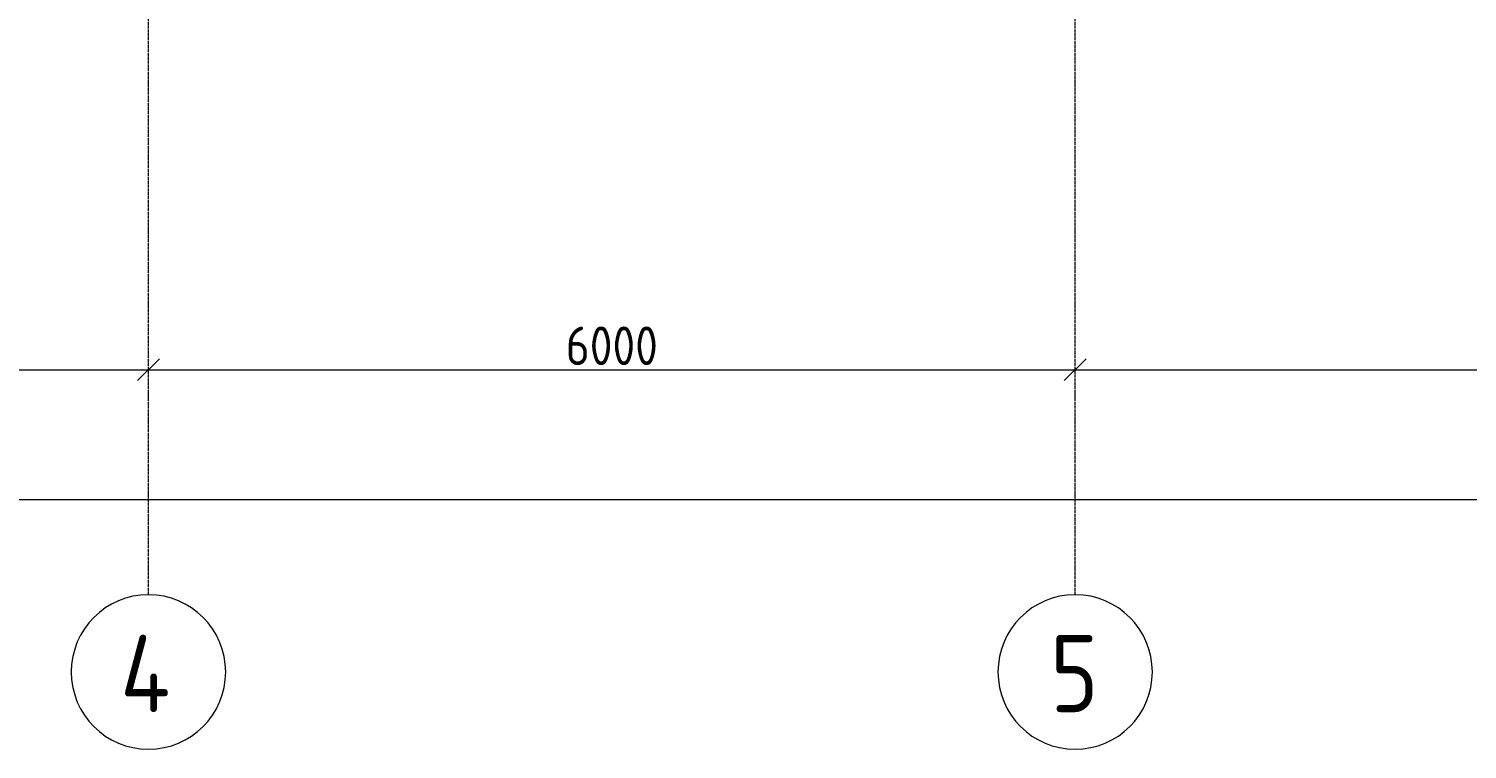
# Model space of a CAD drawing. Header units: millimetres. Extents: x -56773 to 221258, y -262288 to 26541.
# Drawn here: x -3975 to 5338, y -11974 to -7310 of the extents above; entities that cross this region are included whole.
import ezdxf

# ---------------------------------------------------------------- set-up
doc = ezdxf.new("R2010")
doc.units = ezdxf.units.MM
doc.linetypes.add('ADSK_Линия сетки', pattern=[25, 20, -2.5, 0, -2.5])
doc.layers.add('Оси', color=7, linetype='Continuous', lineweight=9)
doc.layers.add('Размеры', color=7, linetype='Continuous', lineweight=9)
doc.styles.add('GOST Common', font='', dxfattribs={"width": 0.9, "height": 500})
doc.styles.add('GOST Common_2', font='', dxfattribs={"width": 0.9, "height": 250})
doc.styles.get('GOST Common').set_extended_font_data('GOST Common')
doc.styles.get('GOST Common_2').set_extended_font_data('GOST Common')
doc.dimstyles.new('ADSK_Основной_2_5_мм', dxfattribs={"dimscale": 304.8, "dimtxt": 251.428749, "dimasz": 0.463911, "dimexe": 0.492126, "dimexo": 0.984252, "dimgap": 0.098425, "dimtad": 1, "dimrnd": 0.01, "dimdsep": 46, "dimtxsty": 'GOST Common_2', "dimblk1": 'OBLIQUE', "dimblk2": 'OBLIQUE', "dimsah": 1, "dimcen": 0.09, "dimdle": 0.492126, "dimazin": 2, "dimtfac": 1, "dimtdec": 4, "dimtix": 1, "dimtmove": 0, "dimatfit": 3, "dimfxl": 1, "dimtvp": 1, "dimtolj": 1, "dimtzin": 0, "dimlwd": 20, "dimlwe": 20, "dimarcsym": 2})

# ---------------------------------------------------------------- blocks, each defined once
blk = doc.blocks.new('Ось сетки - Круг_Ø10 мм-8259-Кладочный план подвала')
at = {"layer": 'Оси', "lineweight": 20}
for start, end in [(360, 180), (180, 360)]:
    blk.add_arc((0, 0), 5, start, end, dxfattribs=at)
blk = doc.blocks.new('_Oblique')
at = {"color": 0, "linetype": 'ByBlock', "lineweight": -2}
blk.add_line((-0.5, -0.5), (0.5, 0.5), dxfattribs=at)
blk = doc.blocks.new('DIMBLOCK3-Кладочный план подвала')
at = {"layer": 'Defpoints', "color": 0, "lineweight": 25, "transparency": 16777216}
for p in [(-9200, -9417.3), (-3200, -9417.3), (-3200, -9517.3)]:
    blk.add_point(p, dxfattribs=at)
at = {"layer": 'Размеры', "color": 0, "lineweight": 20, "transparency": 16777216}
for p, q in [((-9350, -9517.3), (-3050, -9517.3)), ((-9200, -9717.3), (-9200, -9667.3)), ((-3200, -9717.3), (-3200, -9667.3))]:
    blk.add_line(p, q, dxfattribs=at)
at = {"layer": 'Размеры', "color": 0, "lineweight": 20, "transparency": 16777216, "xscale": 141.4, "yscale": 141.4, "zscale": 141.4, "rotation": 180}
blk.add_blockref('_Oblique', (-9200, -9517.3), dxfattribs=at)
at = {"layer": 'Размеры', "color": 0, "lineweight": 20, "transparency": 16777216, "xscale": 141.4, "yscale": 141.4, "zscale": 141.4}
blk.add_blockref('_Oblique', (-3200, -9517.3), dxfattribs=at)
at = {"layer": 'Размеры', "color": 0, "lineweight": 9, "transparency": 16777216, "insert": (-6200, -9362.3), "char_height": 250, "width": 756.843, "attachment_point": 5, "style": 'GOST Common_2'}
blk.add_mtext('\\A1;6000', dxfattribs=at)
blk = doc.blocks.new('DIMBLOCK4-Кладочный план подвала')
at = {"layer": 'Defpoints', "color": 0, "lineweight": 25, "transparency": 16777216}
for p in [(-3200, -9417.3), (2800, -9417.3), (2800, -9517.3)]:
    blk.add_point(p, dxfattribs=at)
at = {"layer": 'Размеры', "color": 0, "lineweight": 20, "transparency": 16777216}
for p, q in [((-3350, -9517.3), (2950, -9517.3)), ((-3200, -9717.3), (-3200, -9667.3)), ((2800, -9717.3), (2800, -9667.3))]:
    blk.add_line(p, q, dxfattribs=at)
at = {"layer": 'Размеры', "color": 0, "lineweight": 20, "transparency": 16777216, "xscale": 141.4, "yscale": 141.4, "zscale": 141.4, "rotation": 180}
blk.add_blockref('_Oblique', (-3200, -9517.3), dxfattribs=at)
at = {"layer": 'Размеры', "color": 0, "lineweight": 20, "transparency": 16777216, "xscale": 141.4, "yscale": 141.4, "zscale": 141.4}
blk.add_blockref('_Oblique', (2800, -9517.3), dxfattribs=at)
at = {"layer": 'Размеры', "color": 0, "lineweight": 9, "transparency": 16777216, "insert": (-200, -9362.3), "char_height": 250, "width": 756.843, "attachment_point": 5, "style": 'GOST Common_2'}
blk.add_mtext('\\A1;6000', dxfattribs=at)
blk = doc.blocks.new('DIMBLOCK5-Кладочный план подвала')
at = {"layer": 'Defpoints', "color": 0, "lineweight": 25, "transparency": 16777216}
for p in [(2800, -9417.3), (8800, -9417.3), (8800, -9517.3)]:
    blk.add_point(p, dxfattribs=at)
at = {"layer": 'Размеры', "color": 0, "lineweight": 20, "transparency": 16777216}
for p, q in [((2650, -9517.3), (8950, -9517.3)), ((2800, -9717.3), (2800, -9667.3)), ((8800, -9717.3), (8800, -9667.3))]:
    blk.add_line(p, q, dxfattribs=at)
at = {"layer": 'Размеры', "color": 0, "lineweight": 20, "transparency": 16777216, "xscale": 141.4, "yscale": 141.4, "zscale": 141.4, "rotation": 180}
blk.add_blockref('_Oblique', (2800, -9517.3), dxfattribs=at)
at = {"layer": 'Размеры', "color": 0, "lineweight": 20, "transparency": 16777216, "xscale": 141.4, "yscale": 141.4, "zscale": 141.4}
blk.add_blockref('_Oblique', (8800, -9517.3), dxfattribs=at)
at = {"layer": 'Размеры', "color": 0, "lineweight": 9, "transparency": 16777216, "insert": (5800, -9362.3), "char_height": 250, "width": 756.843, "attachment_point": 5, "style": 'GOST Common_2'}
blk.add_mtext('\\A1;6000', dxfattribs=at)
blk = doc.blocks.new('DIMBLOCK25-Кладочный план подвала')
at = {"layer": 'Defpoints', "color": 0, "lineweight": 25, "transparency": 16777216}
for p in [(-19600, -10257.3), (61600, -10257.3), (61600, -10357.3)]:
    blk.add_point(p, dxfattribs=at)
at = {"layer": 'Размеры', "color": 0, "lineweight": 20, "transparency": 16777216}
for p, q in [((-19750, -10357.3), (61750, -10357.3)), ((-19600, -10557.3), (-19600, -10507.3)), ((61600, -10557.3), (61600, -10507.3))]:
    blk.add_line(p, q, dxfattribs=at)
at = {"layer": 'Размеры', "color": 0, "lineweight": 20, "transparency": 16777216, "xscale": 141.4, "yscale": 141.4, "zscale": 141.4, "rotation": 180}
blk.add_blockref('_Oblique', (-19600, -10357.3), dxfattribs=at)
at = {"layer": 'Размеры', "color": 0, "lineweight": 20, "transparency": 16777216, "xscale": 141.4, "yscale": 141.4, "zscale": 141.4}
blk.add_blockref('_Oblique', (61600, -10357.3), dxfattribs=at)
at = {"layer": 'Размеры', "color": 0, "lineweight": 9, "transparency": 16777216, "insert": (21000, -10202.3), "char_height": 250, "width": 889.802, "attachment_point": 5, "style": 'GOST Common_2'}
blk.add_mtext('\\A1;81200', dxfattribs=at)

msp = doc.modelspace()

# ---------------------------------------------------------------- linework, layer by layer
at = {"layer": 'Оси', "linetype": 'ADSK_Линия сетки', "lineweight": 5}
for p, q in [((-3200, -10973.8823), (-3200, 24500.9141)), ((2800, -10973.8823), (2800, 10027.4451))]:
    msp.add_line(p, q, dxfattribs=at)

# ---------------------------------------------------------------- block references
at = {"layer": 'Оси', "lineweight": 20, "xscale": 99.99999999999993, "yscale": 99.99999999999993, "zscale": 99.99999999999993}
for p in [(-3200, -11473.8823), (2800, -11473.8823)]:
    msp.add_blockref('Ось сетки - Круг_Ø10 мм-8259-Кладочный план подвала', p, dxfattribs=at)

# ---------------------------------------------------------------- texts
at = {"layer": 'Оси', "char_height": 500, "attachment_point": 1, "style": 'GOST Common'}
for s, insert, width in [('\\fGOST Common|b0|i0|c204|p34|;\\W.9;4', (-3382.1807, -11234.0156), 440.126437), ('\\fGOST Common|b0|i0|c204|p34|;\\W.9;5', (2638.5193, -11234.0156), 389.620125)]:
    msp.add_mtext(s, dxfattribs=dict(at, insert=insert, width=width))

# ---------------------------------------------------------------- dimensions: what is measured, and where the dimension line sits
at = {"layer": 'Размеры', "lineweight": 9}
for base, p1, p2, override, picture, middle in [((-3200, -9517.2545), (-9200, -9417.2696), (-3200, -9417.2696), {"dimpost": '<>', "dimfxl": 6000}, 'DIMBLOCK3-Кладочный план подвала', (-6200, -9362.2545)), ((2800, -9517.2545), (-3200, -9417.2696), (2800, -9417.2696), {"dimpost": '<>', "dimfxl": 6000}, 'DIMBLOCK4-Кладочный план подвала', (-200, -9362.2545)), ((8800, -9517.2545), (2800, -9417.2696), (8800, -9417.2696), {"dimpost": '<>', "dimfxl": 6000}, 'DIMBLOCK5-Кладочный план подвала', (5800, -9362.2545)), ((61600, -10357.2545), (-19600, -10257.2696), (61600, -10257.2696), {"dimpost": '<>', "dimfxl": 81200}, 'DIMBLOCK25-Кладочный план подвала', (21000, -10202.2545))]:
    dim = msp.add_linear_dim(base=base, p1=p1, p2=p2, dimstyle='ADSK_Основной_2_5_мм', override=override, dxfattribs=at)
    dim.commit()
    dim.dimension.update_dxf_attribs({"geometry": picture, "text_midpoint": middle})

doc.saveas('drawing.dxf')
